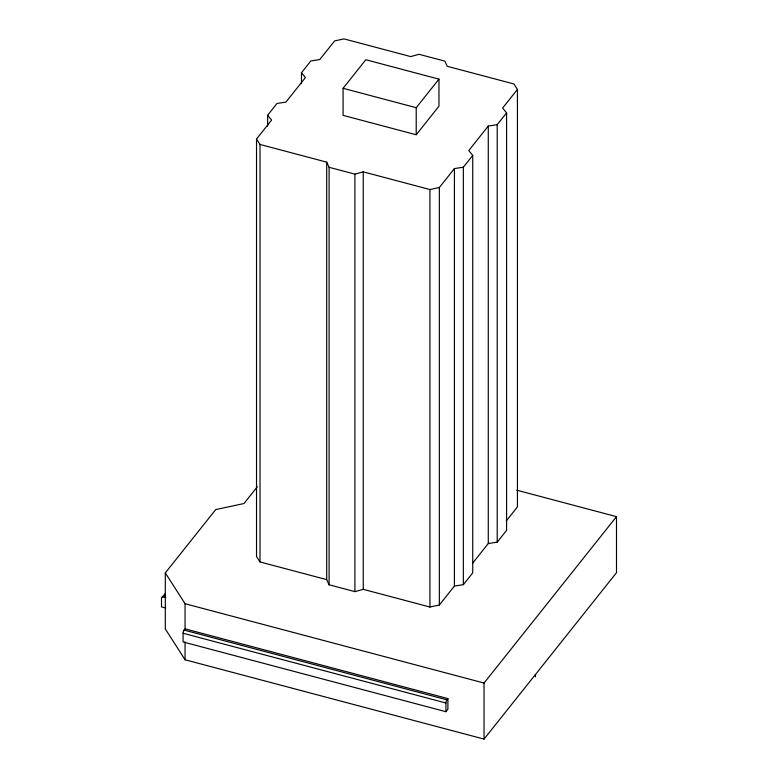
<?xml version="1.0" encoding="UTF-8"?>
<svg xmlns="http://www.w3.org/2000/svg" width="778" height="778" viewBox="0 0 778 778"><rect width="100%" height="100%" fill="white"/><g stroke="black" fill="none" stroke-linecap="round" stroke-linejoin="round"><path stroke-width="1.17" d="M267.613 126.182L267.613 115.261L277.007 103.464L285.934 102.074L305.453 77.547L301.475 72.733L310.86 60.937L319.787 59.536L334.618 40.913L344.032 38.9L410.706 56.59L419.05 54.295L444.86 61.141L447.272 66.295L513.957 83.985L517.438 89.421L517.438 506.906L506.322 520.881M517.438 89.421L502.617 108.054L506.595 112.868L497.2 124.665L488.283 126.055L468.755 150.582L472.742 155.396L463.348 167.192L454.42 168.593L454.42 586.077L439.346 605.012L429.933 607.025L363.258 589.335L354.914 591.63L329.104 584.784L326.692 579.629L260.008 561.94L256.526 556.503L256.526 139.019L271.6 120.075L267.613 115.261M343.088 88.303L365.825 59.741L438.957 79.142L438.957 106.197L416.22 134.759L343.088 115.358L343.088 88.303L416.22 107.704L438.957 79.142M439.346 605.012L439.346 187.527L454.42 168.593M516.777 490.189L616.497 516.65L616.497 572.696L484.042 739.1L185.067 659.773L165.306 628.964L165.306 572.909L215.72 509.58L243.971 503.541L257.314 486.775M165.802 608.046L161.503 606.908L161.503 598.204L165.247 593.507M161.503 598.204A2.363 1.76 38.5 0 1 163.652 596.843L165.15 594.966M185.067 628.848L447.904 698.586L447.904 709.215L445.93 711.705L183.093 641.967L183.093 633.263A2.363 0.807 -75.1 0 1 184.075 630.092L185.067 628.848L185.067 603.718L165.306 572.909M472.509 563.35L488.283 543.54L488.283 126.055M454.42 586.077L463.348 584.677L472.742 572.88L472.742 155.396M488.283 543.54L497.2 542.149L506.595 530.353L506.595 112.868M445.93 711.705L445.93 703.001A2.363 0.807 -75.1 0 1 446.922 699.83L447.904 698.586M484.042 739.1L484.042 683.045L616.497 516.65M256.526 139.019L260.008 144.455L326.692 162.145L329.104 167.299L354.914 174.146L363.258 171.85L429.933 189.54L439.346 187.527M163.652 596.843L165.802 597.416M185.067 603.718L484.042 683.045M184.075 630.092L446.922 699.83M183.093 633.263L445.93 703.001M535.449 674.526L535.449 676.763M497.2 124.665L497.2 542.149M463.348 167.192L463.348 584.677M429.933 189.54L429.933 607.025M416.22 107.704L416.22 134.759M363.258 171.85L363.258 589.335M354.914 174.146L354.914 591.63M329.104 167.299L329.104 584.784M326.692 162.145L326.692 579.629M301.475 72.733L301.475 83.654M260.008 144.455L260.008 561.94M185.067 641.869L185.067 659.773"/></g></svg>
